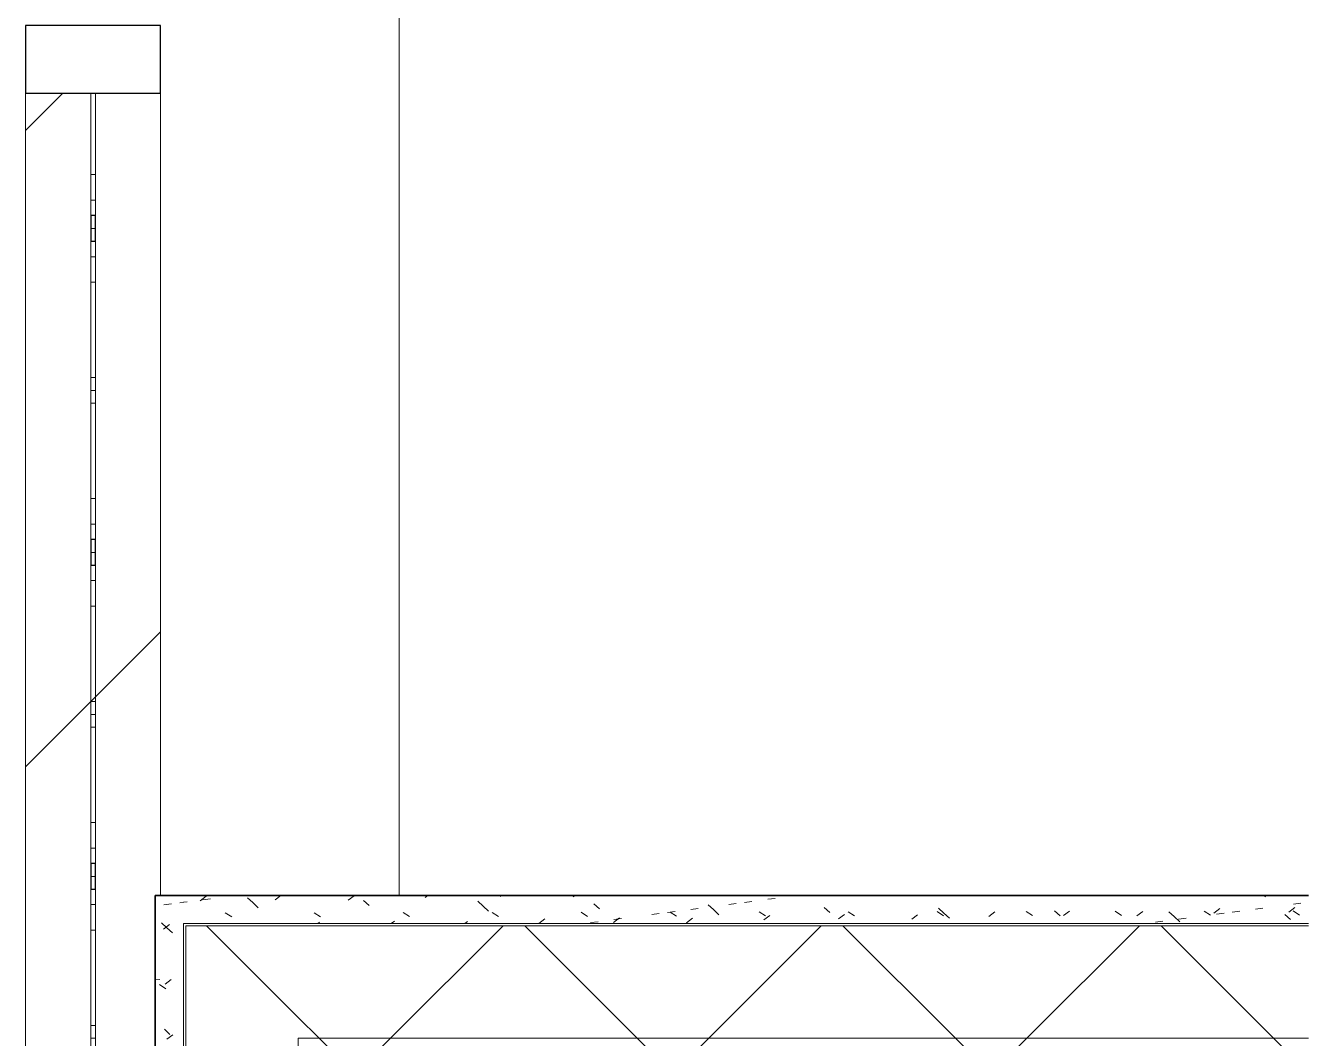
# Model space of a CAD drawing. Header units: millimetres. Extents: x -4948 to 42228, y -4856 to 69378.
# Drawn here: x -1136 to -566, y 18542 to 18992 of the extents above; entities that cross this region are included whole.
import ezdxf

# ---------------------------------------------------------------- set-up
doc = ezdxf.new("R2010")
doc.units = ezdxf.units.MM
for name, color, linetype, lineweight in [('A-FLOR', 192, 'Continuous', 13), ('A-GLAZ-CWMG', 51, 'Continuous', 9), ('A-WALL', 113, 'Continuous', 13), ('A-WALL-PATT', 111, 'Continuous', 13)]:
    doc.layers.add(name, color=color, linetype=linetype, lineweight=lineweight)
pattern_1 = [(45, (0, 0), (-141.4214, 141.4214), [])]

# ---------------------------------------------------------------- blocks, each defined once
blk = doc.blocks.new('27ELB-RD-AR-0000-BIM_rvt-1-1 этаж отм_ _0_000 лотки')
at = {"layer": 'A-GLAZ-CWMG'}
h = blk.add_hatch(dxfattribs=at)
h.set_pattern_fill('FP_4', color=252, style=0, pattern_type=2)
h.set_pattern_definition(pattern_1)
h.paths.add_polyline_path([(-1076.26, 18950.26), (-1076.26, 18962.1), (-1136.26, 18962.1), (-1136.26, 18950.26), (-1084.48, 18950.26)], flags=0)
h = blk.add_hatch(dxfattribs=at)
h.set_pattern_fill('FP_4', color=252, style=0, pattern_type=2)
h.set_pattern_definition(pattern_1)
h.paths.add_polyline_path([(-1084.48, 18853.78), (-1076.26, 18853.78), (-1076.26, 18950.26), (-1136.26, 18950.26), (-1136.26, 18853.78)], flags=0)
h = blk.add_hatch(dxfattribs=at)
h.set_pattern_fill('FP_3', color=252, style=0, pattern_type=2)
h.set_pattern_definition(pattern_1)
h.paths.add_polyline_path([(-1076.26, 18709.81), (-1076.26, 18806.29), (-1136.26, 18806.29), (-1136.26, 18709.81), (-1084.48, 18709.81)], flags=0)
h = blk.add_hatch(dxfattribs=at)
h.set_pattern_fill('FP_3', color=252, style=0, pattern_type=2)
h.set_pattern_definition(pattern_1)
h.paths.add_polyline_path([(-1076.26, 18662.32), (-1076.26, 18709.81), (-1136.26, 18709.81), (-1136.26, 18662.32), (-1084.48, 18662.32)], flags=0)
at = {"layer": 'A-FLOR', "color": 252, "lineweight": 9}
blk.add_line((-970.26, 18605.6), (-970.26, 24778.6), dxfattribs=at)
at = {"layer": 'A-GLAZ-CWMG', "color": 252, "lineweight": 25}
for p, q in [((-1136.26, 18992.1), (-1136.26, 18962.1)), ((-1076.26, 18992.1), (-1136.26, 18992.1)), ((-1076.26, 18962.1), (-1076.26, 18992.1)), ((-1136.26, 18962.1), (-1076.26, 18962.1)), ((-1105.26, 18907.68), (-1107.26, 18907.68)), ((-1107.26, 18907.68), (-1107.26, 18902.02)), ((-1105.26, 18902.02), (-1105.26, 18907.68)), ((-1107.26, 18902.02), (-1107.26, 18896.36)), ((-1105.26, 18896.36), (-1105.26, 18902.02)), ((-1107.26, 18896.36), (-1105.26, 18896.36)), ((-1105.26, 18763.71), (-1107.26, 18763.71)), ((-1107.26, 18763.71), (-1107.26, 18758.05)), ((-1105.26, 18758.05), (-1105.26, 18763.71)), ((-1107.26, 18758.05), (-1107.26, 18752.39)), ((-1105.26, 18752.39), (-1105.26, 18758.05)), ((-1107.26, 18752.39), (-1105.26, 18752.39)), ((-1105.26, 18619.74), (-1107.26, 18619.74)), ((-1107.26, 18619.74), (-1107.26, 18614.08)), ((-1105.26, 18614.08), (-1105.26, 18619.74)), ((-1107.26, 18614.08), (-1107.26, 18608.42)), ((-1105.26, 18608.42), (-1105.26, 18614.08)), ((-1107.26, 18608.42), (-1105.26, 18608.42))]:
    blk.add_line(p, q, dxfattribs=at)
at = {"layer": 'A-GLAZ-CWMG', "color": 252}
for p, q in [((-1136.26, 18950.26), (-1136.26, 18962.1)), ((-1107.26, 18902.02), (-1107.26, 18962.1)), ((-1107.26, 18907.68), (-1107.26, 18962.1)), ((-1107.26, 18902.02), (-1107.26, 18962.1)), ((-1107.26, 18902.02), (-1107.26, 18962.1)), ((-1107.26, 18904.85), (-1107.26, 18962.1)), ((-1107.26, 18904.85), (-1107.26, 18962.1)), ((-1107.26, 18902.02), (-1107.26, 18962.1)), ((-1107.26, 18904.85), (-1107.26, 18962.1)), ((-1107.26, 18902.02), (-1107.26, 18962.1)), ((-1107.26, 18902.02), (-1107.26, 18962.1)), ((-1107.26, 18902.02), (-1107.26, 18962.1)), ((-1107.26, 18902.02), (-1107.26, 18962.1)), ((-1107.26, 18904.85), (-1107.26, 18962.1)), ((-1107.26, 18904.85), (-1107.26, 18962.1)), ((-1107.26, 18904.85), (-1107.26, 18962.1)), ((-1107.26, 18904.85), (-1107.26, 18962.1)), ((-1105.26, 18962.1), (-1105.26, 18902.02)), ((-1105.26, 18962.1), (-1105.26, 18907.68)), ((-1105.26, 18962.1), (-1105.26, 18902.02)), ((-1105.26, 18962.1), (-1105.26, 18902.02)), ((-1105.26, 18962.1), (-1105.26, 18904.85)), ((-1105.26, 18962.1), (-1105.26, 18904.85)), ((-1105.26, 18962.1), (-1105.26, 18902.02)), ((-1105.26, 18962.1), (-1105.26, 18904.85)), ((-1105.26, 18962.1), (-1105.26, 18902.02)), ((-1105.26, 18962.1), (-1105.26, 18902.02)), ((-1105.26, 18962.1), (-1105.26, 18902.02)), ((-1105.26, 18962.1), (-1105.26, 18902.02)), ((-1105.26, 18962.1), (-1105.26, 18904.85)), ((-1105.26, 18962.1), (-1105.26, 18904.85)), ((-1105.26, 18962.1), (-1105.26, 18904.85)), ((-1105.26, 18962.1), (-1105.26, 18904.85)), ((-1076.26, 18950.26), (-1076.26, 18962.1)), ((-1136.26, 18853.78), (-1136.26, 18950.26)), ((-1076.26, 18853.78), (-1076.26, 18950.26)), ((-1107.26, 18904.85), (-1107.26, 18925.92)), ((-1105.26, 18925.92), (-1107.26, 18925.92)), ((-1105.26, 18925.92), (-1105.26, 18904.85)), ((-1107.26, 18914.6), (-1105.26, 18914.6)), ((-1107.26, 18907.68), (-1105.26, 18907.68)), ((-1107.26, 18907.68), (-1105.26, 18907.68)), ((-1107.26, 18907.68), (-1105.26, 18907.68)), ((-1107.26, 18907.68), (-1105.26, 18907.68)), ((-1107.26, 18907.68), (-1105.26, 18907.68)), ((-1107.26, 18907.68), (-1105.26, 18907.68)), ((-1107.26, 18907.68), (-1105.26, 18907.68)), ((-1107.26, 18907.68), (-1105.26, 18907.68)), ((-1107.26, 18832.86), (-1107.26, 18904.85)), ((-1107.26, 18832.86), (-1107.26, 18904.85)), ((-1107.26, 18832.86), (-1107.26, 18904.85)), ((-1107.26, 18832.86), (-1107.26, 18904.85)), ((-1107.26, 18832.86), (-1107.26, 18904.85)), ((-1107.26, 18832.86), (-1107.26, 18904.85)), ((-1107.26, 18832.86), (-1107.26, 18904.85)), ((-1107.26, 18832.86), (-1107.26, 18904.85)), ((-1105.26, 18902.02), (-1107.26, 18902.02)), ((-1107.26, 18902.02), (-1107.26, 18896.36)), ((-1105.26, 18902.02), (-1107.26, 18902.02)), ((-1105.26, 18902.02), (-1107.26, 18902.02)), ((-1107.26, 18902.02), (-1107.26, 18896.36)), ((-1105.26, 18902.02), (-1107.26, 18902.02)), ((-1105.26, 18902.02), (-1107.26, 18902.02)), ((-1107.26, 18902.02), (-1107.26, 18896.36)), ((-1105.26, 18902.02), (-1107.26, 18902.02)), ((-1105.26, 18902.02), (-1107.26, 18902.02)), ((-1107.26, 18902.02), (-1107.26, 18896.36)), ((-1105.26, 18902.02), (-1107.26, 18902.02)), ((-1105.26, 18902.02), (-1107.26, 18902.02)), ((-1107.26, 18902.02), (-1107.26, 18896.36)), ((-1105.26, 18902.02), (-1107.26, 18902.02)), ((-1105.26, 18902.02), (-1107.26, 18902.02)), ((-1107.26, 18902.02), (-1107.26, 18896.36)), ((-1105.26, 18902.02), (-1107.26, 18902.02)), ((-1105.26, 18902.02), (-1107.26, 18902.02)), ((-1107.26, 18902.02), (-1107.26, 18896.36)), ((-1105.26, 18902.02), (-1107.26, 18902.02)), ((-1105.26, 18902.02), (-1107.26, 18902.02)), ((-1107.26, 18902.02), (-1107.26, 18896.36)), ((-1105.26, 18902.02), (-1107.26, 18902.02)), ((-1105.26, 18902.02), (-1107.26, 18902.02)), ((-1107.26, 18902.02), (-1107.26, 18896.36)), ((-1105.26, 18904.85), (-1105.26, 18832.86)), ((-1105.26, 18904.85), (-1105.26, 18832.86)), ((-1105.26, 18904.85), (-1105.26, 18832.86)), ((-1105.26, 18904.85), (-1105.26, 18832.86)), ((-1105.26, 18904.85), (-1105.26, 18832.86)), ((-1105.26, 18904.85), (-1105.26, 18832.86)), ((-1105.26, 18904.85), (-1105.26, 18832.86)), ((-1105.26, 18904.85), (-1105.26, 18832.86)), ((-1105.26, 18896.36), (-1105.26, 18902.02)), ((-1105.26, 18896.36), (-1105.26, 18902.02)), ((-1105.26, 18896.36), (-1105.26, 18902.02)), ((-1105.26, 18896.36), (-1105.26, 18902.02)), ((-1105.26, 18896.36), (-1105.26, 18902.02)), ((-1105.26, 18896.36), (-1105.26, 18902.02)), ((-1105.26, 18896.36), (-1105.26, 18902.02)), ((-1105.26, 18896.36), (-1105.26, 18902.02)), ((-1105.26, 18896.36), (-1105.26, 18902.02)), ((-1107.26, 18896.36), (-1105.26, 18896.36)), ((-1107.26, 18830.04), (-1107.26, 18896.36)), ((-1107.26, 18896.36), (-1105.26, 18896.36)), ((-1107.26, 18830.04), (-1107.26, 18896.36)), ((-1107.26, 18896.36), (-1105.26, 18896.36)), ((-1107.26, 18830.04), (-1107.26, 18896.36)), ((-1107.26, 18896.36), (-1105.26, 18896.36)), ((-1107.26, 18830.04), (-1107.26, 18896.36)), ((-1107.26, 18896.36), (-1105.26, 18896.36)), ((-1107.26, 18830.04), (-1107.26, 18896.36)), ((-1107.26, 18896.36), (-1105.26, 18896.36)), ((-1107.26, 18830.04), (-1107.26, 18896.36)), ((-1107.26, 18896.36), (-1105.26, 18896.36)), ((-1107.26, 18830.04), (-1107.26, 18896.36)), ((-1107.26, 18896.36), (-1105.26, 18896.36)), ((-1107.26, 18830.04), (-1107.26, 18896.36)), ((-1107.26, 18896.36), (-1105.26, 18896.36)), ((-1107.26, 18878.13), (-1107.26, 18896.36)), ((-1105.26, 18896.36), (-1105.26, 18830.04)), ((-1105.26, 18896.36), (-1105.26, 18830.04)), ((-1105.26, 18896.36), (-1105.26, 18830.04)), ((-1105.26, 18896.36), (-1105.26, 18830.04)), ((-1105.26, 18896.36), (-1105.26, 18830.04)), ((-1105.26, 18896.36), (-1105.26, 18830.04)), ((-1105.26, 18896.36), (-1105.26, 18830.04)), ((-1105.26, 18896.36), (-1105.26, 18830.04)), ((-1105.26, 18896.36), (-1105.26, 18878.13)), ((-1105.26, 18889.44), (-1107.26, 18889.44)), ((-1107.26, 18878.13), (-1105.26, 18878.13)), ((-1136.26, 18806.29), (-1136.26, 18853.78)), ((-1076.26, 18806.29), (-1076.26, 18853.78)), ((-1107.26, 18835.69), (-1105.26, 18835.69)), ((-1107.26, 18835.69), (-1105.26, 18835.69)), ((-1107.26, 18835.69), (-1105.26, 18835.69)), ((-1107.26, 18835.69), (-1105.26, 18835.69)), ((-1107.26, 18835.69), (-1105.26, 18835.69)), ((-1107.26, 18835.69), (-1105.26, 18835.69)), ((-1107.26, 18835.69), (-1105.26, 18835.69)), ((-1107.26, 18835.69), (-1105.26, 18835.69)), ((-1107.26, 18763.71), (-1107.26, 18832.86)), ((-1107.26, 18760.88), (-1107.26, 18832.86)), ((-1107.26, 18760.88), (-1107.26, 18832.86)), ((-1107.26, 18760.88), (-1107.26, 18832.86)), ((-1107.26, 18760.88), (-1107.26, 18832.86)), ((-1107.26, 18760.88), (-1107.26, 18832.86)), ((-1107.26, 18760.88), (-1107.26, 18832.86)), ((-1107.26, 18760.88), (-1107.26, 18832.86)), ((-1105.26, 18832.86), (-1105.26, 18763.71)), ((-1105.26, 18832.86), (-1105.26, 18760.88)), ((-1105.26, 18832.86), (-1105.26, 18760.88)), ((-1105.26, 18832.86), (-1105.26, 18760.88)), ((-1105.26, 18832.86), (-1105.26, 18760.88)), ((-1105.26, 18832.86), (-1105.26, 18760.88)), ((-1105.26, 18832.86), (-1105.26, 18760.88)), ((-1105.26, 18832.86), (-1105.26, 18760.88)), ((-1105.26, 18830.04), (-1107.26, 18830.04)), ((-1105.26, 18830.04), (-1107.26, 18830.04)), ((-1107.26, 18830.04), (-1107.26, 18824.38)), ((-1105.26, 18830.04), (-1107.26, 18830.04)), ((-1105.26, 18830.04), (-1107.26, 18830.04)), ((-1107.26, 18830.04), (-1107.26, 18824.38)), ((-1105.26, 18830.04), (-1107.26, 18830.04)), ((-1105.26, 18830.04), (-1107.26, 18830.04)), ((-1107.26, 18830.04), (-1107.26, 18824.38)), ((-1105.26, 18830.04), (-1107.26, 18830.04)), ((-1105.26, 18830.04), (-1107.26, 18830.04)), ((-1107.26, 18830.04), (-1107.26, 18824.38)), ((-1105.26, 18830.04), (-1107.26, 18830.04)), ((-1105.26, 18830.04), (-1107.26, 18830.04)), ((-1107.26, 18830.04), (-1107.26, 18824.38)), ((-1105.26, 18830.04), (-1107.26, 18830.04)), ((-1105.26, 18830.04), (-1107.26, 18830.04)), ((-1107.26, 18830.04), (-1107.26, 18824.38)), ((-1105.26, 18830.04), (-1107.26, 18830.04)), ((-1105.26, 18830.04), (-1107.26, 18830.04)), ((-1107.26, 18830.04), (-1107.26, 18824.38)), ((-1105.26, 18830.04), (-1107.26, 18830.04)), ((-1105.26, 18830.04), (-1107.26, 18830.04)), ((-1107.26, 18830.04), (-1107.26, 18824.38)), ((-1105.26, 18824.38), (-1105.26, 18830.04)), ((-1105.26, 18824.38), (-1105.26, 18830.04)), ((-1105.26, 18824.38), (-1105.26, 18830.04)), ((-1105.26, 18824.38), (-1105.26, 18830.04)), ((-1105.26, 18824.38), (-1105.26, 18830.04)), ((-1105.26, 18824.38), (-1105.26, 18830.04)), ((-1105.26, 18824.38), (-1105.26, 18830.04)), ((-1105.26, 18824.38), (-1105.26, 18830.04)), ((-1107.26, 18824.38), (-1105.26, 18824.38)), ((-1107.26, 18758.05), (-1107.26, 18824.38)), ((-1107.26, 18824.38), (-1105.26, 18824.38)), ((-1107.26, 18758.05), (-1107.26, 18824.38)), ((-1107.26, 18824.38), (-1105.26, 18824.38)), ((-1107.26, 18758.05), (-1107.26, 18824.38)), ((-1107.26, 18824.38), (-1105.26, 18824.38)), ((-1107.26, 18758.05), (-1107.26, 18824.38)), ((-1107.26, 18824.38), (-1105.26, 18824.38)), ((-1107.26, 18758.05), (-1107.26, 18824.38)), ((-1107.26, 18824.38), (-1105.26, 18824.38)), ((-1107.26, 18758.05), (-1107.26, 18824.38)), ((-1107.26, 18824.38), (-1105.26, 18824.38)), ((-1107.26, 18758.05), (-1107.26, 18824.38)), ((-1107.26, 18824.38), (-1105.26, 18824.38)), ((-1107.26, 18758.05), (-1107.26, 18824.38)), ((-1105.26, 18824.38), (-1105.26, 18758.05)), ((-1105.26, 18824.38), (-1105.26, 18758.05)), ((-1105.26, 18824.38), (-1105.26, 18758.05)), ((-1105.26, 18824.38), (-1105.26, 18758.05)), ((-1105.26, 18824.38), (-1105.26, 18758.05)), ((-1105.26, 18824.38), (-1105.26, 18758.05)), ((-1105.26, 18824.38), (-1105.26, 18758.05)), ((-1105.26, 18824.38), (-1105.26, 18758.05)), ((-1136.26, 18709.81), (-1136.26, 18806.29)), ((-1076.26, 18709.81), (-1076.26, 18806.29)), ((-1107.26, 18760.88), (-1107.26, 18781.95)), ((-1105.26, 18781.95), (-1107.26, 18781.95)), ((-1105.26, 18781.95), (-1105.26, 18760.88)), ((-1107.26, 18770.63), (-1105.26, 18770.63)), ((-1107.26, 18763.71), (-1105.26, 18763.71)), ((-1107.26, 18763.71), (-1105.26, 18763.71)), ((-1107.26, 18763.71), (-1105.26, 18763.71)), ((-1107.26, 18763.71), (-1105.26, 18763.71)), ((-1107.26, 18763.71), (-1105.26, 18763.71)), ((-1107.26, 18763.71), (-1105.26, 18763.71)), ((-1107.26, 18763.71), (-1105.26, 18763.71)), ((-1107.26, 18763.71), (-1105.26, 18763.71)), ((-1107.26, 18688.89), (-1107.26, 18760.88)), ((-1107.26, 18688.89), (-1107.26, 18760.88)), ((-1107.26, 18688.89), (-1107.26, 18760.88)), ((-1107.26, 18688.89), (-1107.26, 18760.88)), ((-1107.26, 18688.89), (-1107.26, 18760.88)), ((-1107.26, 18688.89), (-1107.26, 18760.88)), ((-1107.26, 18688.89), (-1107.26, 18760.88)), ((-1107.26, 18688.89), (-1107.26, 18760.88)), ((-1105.26, 18758.05), (-1107.26, 18758.05)), ((-1107.26, 18758.05), (-1107.26, 18752.39)), ((-1105.26, 18758.05), (-1107.26, 18758.05)), ((-1105.26, 18758.05), (-1107.26, 18758.05)), ((-1107.26, 18758.05), (-1107.26, 18752.39)), ((-1105.26, 18758.05), (-1107.26, 18758.05)), ((-1105.26, 18758.05), (-1107.26, 18758.05)), ((-1107.26, 18758.05), (-1107.26, 18752.39)), ((-1105.26, 18758.05), (-1107.26, 18758.05)), ((-1105.26, 18758.05), (-1107.26, 18758.05)), ((-1107.26, 18758.05), (-1107.26, 18752.39)), ((-1105.26, 18758.05), (-1107.26, 18758.05)), ((-1105.26, 18758.05), (-1107.26, 18758.05)), ((-1107.26, 18758.05), (-1107.26, 18752.39)), ((-1105.26, 18758.05), (-1107.26, 18758.05)), ((-1105.26, 18758.05), (-1107.26, 18758.05)), ((-1107.26, 18758.05), (-1107.26, 18752.39)), ((-1105.26, 18758.05), (-1107.26, 18758.05)), ((-1105.26, 18758.05), (-1107.26, 18758.05)), ((-1107.26, 18758.05), (-1107.26, 18752.39)), ((-1105.26, 18758.05), (-1107.26, 18758.05)), ((-1105.26, 18758.05), (-1107.26, 18758.05)), ((-1107.26, 18758.05), (-1107.26, 18752.39)), ((-1105.26, 18758.05), (-1107.26, 18758.05)), ((-1105.26, 18758.05), (-1107.26, 18758.05)), ((-1107.26, 18758.05), (-1107.26, 18752.39)), ((-1105.26, 18760.88), (-1105.26, 18688.89)), ((-1105.26, 18760.88), (-1105.26, 18688.89)), ((-1105.26, 18760.88), (-1105.26, 18688.89)), ((-1105.26, 18760.88), (-1105.26, 18688.89)), ((-1105.26, 18760.88), (-1105.26, 18688.89)), ((-1105.26, 18760.88), (-1105.26, 18688.89)), ((-1105.26, 18760.88), (-1105.26, 18688.89)), ((-1105.26, 18760.88), (-1105.26, 18688.89)), ((-1105.26, 18752.39), (-1105.26, 18758.05)), ((-1105.26, 18752.39), (-1105.26, 18758.05)), ((-1105.26, 18752.39), (-1105.26, 18758.05)), ((-1105.26, 18752.39), (-1105.26, 18758.05)), ((-1105.26, 18752.39), (-1105.26, 18758.05)), ((-1105.26, 18752.39), (-1105.26, 18758.05)), ((-1105.26, 18752.39), (-1105.26, 18758.05)), ((-1105.26, 18752.39), (-1105.26, 18758.05)), ((-1105.26, 18752.39), (-1105.26, 18758.05)), ((-1107.26, 18752.39), (-1105.26, 18752.39)), ((-1107.26, 18686.07), (-1107.26, 18752.39)), ((-1107.26, 18752.39), (-1105.26, 18752.39)), ((-1107.26, 18686.07), (-1107.26, 18752.39)), ((-1107.26, 18752.39), (-1105.26, 18752.39)), ((-1107.26, 18686.07), (-1107.26, 18752.39)), ((-1107.26, 18752.39), (-1105.26, 18752.39)), ((-1107.26, 18686.07), (-1107.26, 18752.39)), ((-1107.26, 18752.39), (-1105.26, 18752.39)), ((-1107.26, 18686.07), (-1107.26, 18752.39)), ((-1107.26, 18752.39), (-1105.26, 18752.39)), ((-1107.26, 18686.07), (-1107.26, 18752.39)), ((-1107.26, 18752.39), (-1105.26, 18752.39)), ((-1107.26, 18686.07), (-1107.26, 18752.39)), ((-1107.26, 18752.39), (-1105.26, 18752.39)), ((-1107.26, 18686.07), (-1107.26, 18752.39)), ((-1107.26, 18752.39), (-1105.26, 18752.39)), ((-1107.26, 18734.16), (-1107.26, 18752.39)), ((-1105.26, 18752.39), (-1105.26, 18686.07)), ((-1105.26, 18752.39), (-1105.26, 18686.07)), ((-1105.26, 18752.39), (-1105.26, 18686.07)), ((-1105.26, 18752.39), (-1105.26, 18686.07)), ((-1105.26, 18752.39), (-1105.26, 18686.07)), ((-1105.26, 18752.39), (-1105.26, 18686.07)), ((-1105.26, 18752.39), (-1105.26, 18686.07)), ((-1105.26, 18752.39), (-1105.26, 18686.07)), ((-1105.26, 18752.39), (-1105.26, 18734.16)), ((-1105.26, 18745.47), (-1107.26, 18745.47)), ((-1107.26, 18734.16), (-1105.26, 18734.16)), ((-1136.26, 18662.32), (-1136.26, 18709.81)), ((-1076.26, 18662.32), (-1076.26, 18709.81)), ((-1107.26, 18691.72), (-1105.26, 18691.72)), ((-1107.26, 18691.72), (-1105.26, 18691.72)), ((-1107.26, 18691.72), (-1105.26, 18691.72)), ((-1107.26, 18691.72), (-1105.26, 18691.72)), ((-1107.26, 18691.72), (-1105.26, 18691.72)), ((-1107.26, 18691.72), (-1105.26, 18691.72)), ((-1107.26, 18691.72), (-1105.26, 18691.72)), ((-1107.26, 18691.72), (-1105.26, 18691.72)), ((-1107.26, 18619.74), (-1107.26, 18688.89)), ((-1107.26, 18616.91), (-1107.26, 18688.89)), ((-1107.26, 18616.91), (-1107.26, 18688.89)), ((-1107.26, 18616.91), (-1107.26, 18688.89)), ((-1107.26, 18616.91), (-1107.26, 18688.89)), ((-1107.26, 18616.91), (-1107.26, 18688.89)), ((-1107.26, 18616.91), (-1107.26, 18688.89)), ((-1107.26, 18616.91), (-1107.26, 18688.89)), ((-1105.26, 18688.89), (-1105.26, 18619.74)), ((-1105.26, 18688.89), (-1105.26, 18616.91)), ((-1105.26, 18688.89), (-1105.26, 18616.91)), ((-1105.26, 18688.89), (-1105.26, 18616.91)), ((-1105.26, 18688.89), (-1105.26, 18616.91)), ((-1105.26, 18688.89), (-1105.26, 18616.91)), ((-1105.26, 18688.89), (-1105.26, 18616.91)), ((-1105.26, 18688.89), (-1105.26, 18616.91)), ((-1105.26, 18686.07), (-1107.26, 18686.07)), ((-1105.26, 18686.07), (-1107.26, 18686.07)), ((-1107.26, 18686.07), (-1107.26, 18680.41)), ((-1105.26, 18686.07), (-1107.26, 18686.07)), ((-1105.26, 18686.07), (-1107.26, 18686.07)), ((-1107.26, 18686.07), (-1107.26, 18680.41)), ((-1105.26, 18686.07), (-1107.26, 18686.07)), ((-1105.26, 18686.07), (-1107.26, 18686.07)), ((-1107.26, 18686.07), (-1107.26, 18680.41)), ((-1105.26, 18686.07), (-1107.26, 18686.07)), ((-1105.26, 18686.07), (-1107.26, 18686.07)), ((-1107.26, 18686.07), (-1107.26, 18680.41)), ((-1105.26, 18686.07), (-1107.26, 18686.07)), ((-1105.26, 18686.07), (-1107.26, 18686.07)), ((-1107.26, 18686.07), (-1107.26, 18680.41)), ((-1105.26, 18686.07), (-1107.26, 18686.07)), ((-1105.26, 18686.07), (-1107.26, 18686.07)), ((-1107.26, 18686.07), (-1107.26, 18680.41)), ((-1105.26, 18686.07), (-1107.26, 18686.07)), ((-1105.26, 18686.07), (-1107.26, 18686.07)), ((-1107.26, 18686.07), (-1107.26, 18680.41)), ((-1105.26, 18686.07), (-1107.26, 18686.07)), ((-1105.26, 18686.07), (-1107.26, 18686.07)), ((-1107.26, 18686.07), (-1107.26, 18680.41)), ((-1105.26, 18680.41), (-1105.26, 18686.07)), ((-1105.26, 18680.41), (-1105.26, 18686.07)), ((-1105.26, 18680.41), (-1105.26, 18686.07)), ((-1105.26, 18680.41), (-1105.26, 18686.07)), ((-1105.26, 18680.41), (-1105.26, 18686.07)), ((-1105.26, 18680.41), (-1105.26, 18686.07)), ((-1105.26, 18680.41), (-1105.26, 18686.07)), ((-1105.26, 18680.41), (-1105.26, 18686.07)), ((-1107.26, 18680.41), (-1105.26, 18680.41)), ((-1107.26, 18614.08), (-1107.26, 18680.41)), ((-1107.26, 18680.41), (-1105.26, 18680.41)), ((-1107.26, 18614.08), (-1107.26, 18680.41)), ((-1107.26, 18680.41), (-1105.26, 18680.41)), ((-1107.26, 18614.08), (-1107.26, 18680.41)), ((-1107.26, 18680.41), (-1105.26, 18680.41)), ((-1107.26, 18614.08), (-1107.26, 18680.41)), ((-1107.26, 18680.41), (-1105.26, 18680.41)), ((-1107.26, 18614.08), (-1107.26, 18680.41)), ((-1107.26, 18680.41), (-1105.26, 18680.41)), ((-1107.26, 18614.08), (-1107.26, 18680.41)), ((-1107.26, 18680.41), (-1105.26, 18680.41)), ((-1107.26, 18614.08), (-1107.26, 18680.41)), ((-1107.26, 18680.41), (-1105.26, 18680.41)), ((-1107.26, 18614.08), (-1107.26, 18680.41)), ((-1105.26, 18680.41), (-1105.26, 18614.08)), ((-1105.26, 18680.41), (-1105.26, 18614.08)), ((-1105.26, 18680.41), (-1105.26, 18614.08)), ((-1105.26, 18680.41), (-1105.26, 18614.08)), ((-1105.26, 18680.41), (-1105.26, 18614.08)), ((-1105.26, 18680.41), (-1105.26, 18614.08)), ((-1105.26, 18680.41), (-1105.26, 18614.08)), ((-1105.26, 18680.41), (-1105.26, 18614.08)), ((-1136.26, 18565.84), (-1136.26, 18662.32)), ((-1076.26, 18605.6), (-1076.26, 18662.32)), ((-1107.26, 18616.91), (-1107.26, 18637.98)), ((-1105.26, 18637.98), (-1107.26, 18637.98)), ((-1105.26, 18637.98), (-1105.26, 18616.91)), ((-1107.26, 18626.66), (-1105.26, 18626.66)), ((-1107.26, 18619.74), (-1105.26, 18619.74)), ((-1107.26, 18619.74), (-1105.26, 18619.74)), ((-1107.26, 18619.74), (-1105.26, 18619.74)), ((-1107.26, 18619.74), (-1105.26, 18619.74)), ((-1107.26, 18619.74), (-1105.26, 18619.74)), ((-1107.26, 18619.74), (-1105.26, 18619.74)), ((-1107.26, 18619.74), (-1105.26, 18619.74)), ((-1107.26, 18619.74), (-1105.26, 18619.74)), ((-1107.26, 18544.92), (-1107.26, 18616.91)), ((-1107.26, 18544.92), (-1107.26, 18616.91)), ((-1107.26, 18544.92), (-1107.26, 18616.91)), ((-1107.26, 18544.92), (-1107.26, 18616.91)), ((-1107.26, 18544.92), (-1107.26, 18616.91)), ((-1107.26, 18544.92), (-1107.26, 18616.91)), ((-1107.26, 18544.92), (-1107.26, 18616.91)), ((-1107.26, 18544.92), (-1107.26, 18616.91)), ((-1105.26, 18616.91), (-1105.26, 18544.92)), ((-1105.26, 18616.91), (-1105.26, 18544.92)), ((-1105.26, 18616.91), (-1105.26, 18544.92)), ((-1105.26, 18616.91), (-1105.26, 18544.92)), ((-1105.26, 18616.91), (-1105.26, 18544.92)), ((-1105.26, 18616.91), (-1105.26, 18544.92)), ((-1105.26, 18616.91), (-1105.26, 18544.92)), ((-1105.26, 18616.91), (-1105.26, 18544.92)), ((-1105.26, 18614.08), (-1107.26, 18614.08)), ((-1107.26, 18614.08), (-1107.26, 18608.42)), ((-1105.26, 18614.08), (-1107.26, 18614.08)), ((-1105.26, 18614.08), (-1107.26, 18614.08)), ((-1107.26, 18614.08), (-1107.26, 18608.42)), ((-1105.26, 18614.08), (-1107.26, 18614.08)), ((-1105.26, 18614.08), (-1107.26, 18614.08)), ((-1107.26, 18614.08), (-1107.26, 18608.42)), ((-1105.26, 18614.08), (-1107.26, 18614.08)), ((-1105.26, 18614.08), (-1107.26, 18614.08)), ((-1107.26, 18614.08), (-1107.26, 18608.42)), ((-1105.26, 18614.08), (-1107.26, 18614.08)), ((-1105.26, 18614.08), (-1107.26, 18614.08)), ((-1107.26, 18614.08), (-1107.26, 18608.42)), ((-1105.26, 18614.08), (-1107.26, 18614.08)), ((-1105.26, 18614.08), (-1107.26, 18614.08)), ((-1107.26, 18614.08), (-1107.26, 18608.42)), ((-1105.26, 18614.08), (-1107.26, 18614.08)), ((-1105.26, 18614.08), (-1107.26, 18614.08)), ((-1107.26, 18614.08), (-1107.26, 18608.42)), ((-1105.26, 18614.08), (-1107.26, 18614.08)), ((-1105.26, 18614.08), (-1107.26, 18614.08)), ((-1107.26, 18614.08), (-1107.26, 18608.42)), ((-1105.26, 18614.08), (-1107.26, 18614.08)), ((-1105.26, 18614.08), (-1107.26, 18614.08)), ((-1107.26, 18614.08), (-1107.26, 18608.42)), ((-1105.26, 18608.42), (-1105.26, 18614.08)), ((-1105.26, 18608.42), (-1105.26, 18614.08)), ((-1105.26, 18608.42), (-1105.26, 18614.08)), ((-1105.26, 18608.42), (-1105.26, 18614.08)), ((-1105.26, 18608.42), (-1105.26, 18614.08)), ((-1105.26, 18608.42), (-1105.26, 18614.08)), ((-1105.26, 18608.42), (-1105.26, 18614.08)), ((-1105.26, 18608.42), (-1105.26, 18614.08)), ((-1105.26, 18608.42), (-1105.26, 18614.08)), ((-1107.26, 18608.42), (-1105.26, 18608.42)), ((-1107.26, 18542.1), (-1107.26, 18608.42)), ((-1107.26, 18608.42), (-1105.26, 18608.42)), ((-1107.26, 18542.1), (-1107.26, 18608.42)), ((-1107.26, 18608.42), (-1105.26, 18608.42)), ((-1107.26, 18542.1), (-1107.26, 18608.42)), ((-1107.26, 18608.42), (-1105.26, 18608.42)), ((-1107.26, 18542.1), (-1107.26, 18608.42)), ((-1107.26, 18608.42), (-1105.26, 18608.42)), ((-1107.26, 18542.1), (-1107.26, 18608.42)), ((-1107.26, 18608.42), (-1105.26, 18608.42)), ((-1107.26, 18542.1), (-1107.26, 18608.42)), ((-1107.26, 18608.42), (-1105.26, 18608.42)), ((-1107.26, 18542.1), (-1107.26, 18608.42)), ((-1107.26, 18608.42), (-1105.26, 18608.42)), ((-1107.26, 18542.1), (-1107.26, 18608.42)), ((-1107.26, 18608.42), (-1105.26, 18608.42)), ((-1107.26, 18590.19), (-1107.26, 18608.42)), ((-1105.26, 18608.42), (-1105.26, 18542.1)), ((-1105.26, 18608.42), (-1105.26, 18542.1)), ((-1105.26, 18608.42), (-1105.26, 18542.1)), ((-1105.26, 18608.42), (-1105.26, 18542.1)), ((-1105.26, 18608.42), (-1105.26, 18542.1)), ((-1105.26, 18608.42), (-1105.26, 18542.1)), ((-1105.26, 18608.42), (-1105.26, 18542.1)), ((-1105.26, 18608.42), (-1105.26, 18542.1)), ((-1105.26, 18608.42), (-1105.26, 18590.19)), ((-1105.26, 18601.5), (-1107.26, 18601.5)), ((-1107.26, 18590.19), (-1105.26, 18590.19)), ((-1136.26, 18518.35), (-1136.26, 18565.84)), ((-1107.26, 18547.75), (-1105.26, 18547.75)), ((-1107.26, 18547.75), (-1105.26, 18547.75)), ((-1107.26, 18547.75), (-1105.26, 18547.75)), ((-1107.26, 18547.75), (-1105.26, 18547.75)), ((-1107.26, 18547.75), (-1105.26, 18547.75)), ((-1107.26, 18547.75), (-1105.26, 18547.75)), ((-1107.26, 18547.75), (-1105.26, 18547.75)), ((-1107.26, 18547.75), (-1105.26, 18547.75)), ((-1107.26, 18475.77), (-1107.26, 18544.92)), ((-1107.26, 18472.94), (-1107.26, 18544.92)), ((-1107.26, 18472.94), (-1107.26, 18544.92)), ((-1107.26, 18472.94), (-1107.26, 18544.92)), ((-1107.26, 18472.94), (-1107.26, 18544.92)), ((-1107.26, 18472.94), (-1107.26, 18544.92)), ((-1107.26, 18472.94), (-1107.26, 18544.92)), ((-1107.26, 18472.94), (-1107.26, 18544.92)), ((-1105.26, 18542.1), (-1107.26, 18542.1)), ((-1105.26, 18542.1), (-1107.26, 18542.1)), ((-1105.26, 18542.1), (-1107.26, 18542.1)), ((-1105.26, 18542.1), (-1107.26, 18542.1)), ((-1105.26, 18542.1), (-1107.26, 18542.1)), ((-1105.26, 18542.1), (-1107.26, 18542.1)), ((-1105.26, 18542.1), (-1107.26, 18542.1)), ((-1105.26, 18542.1), (-1107.26, 18542.1)), ((-1105.26, 18544.92), (-1105.26, 18475.77)), ((-1105.26, 18544.92), (-1105.26, 18472.94)), ((-1105.26, 18544.92), (-1105.26, 18472.94)), ((-1105.26, 18544.92), (-1105.26, 18472.94)), ((-1105.26, 18544.92), (-1105.26, 18472.94)), ((-1105.26, 18544.92), (-1105.26, 18472.94)), ((-1105.26, 18544.92), (-1105.26, 18472.94)), ((-1105.26, 18544.92), (-1105.26, 18472.94))]:
    blk.add_line(p, q, dxfattribs=at)
at = {"layer": 'A-WALL', "color": 252, "lineweight": 35}
for p, q in [((-1066.14, 18605.6), (-1078.64, 18605.6)), ((-1078.64, 18605.6), (-1078.64, 18092.1)), ((-841.14, 18605.6), (-1066.14, 18605.6)), ((-566.14, 18605.6), (-841.14, 18605.6))]:
    blk.add_line(p, q, dxfattribs=at)
at = {"layer": 'A-WALL', "color": 252, "lineweight": 9}
for p, q in [((-1066.14, 18593.1), (-1066.14, 18092.1)), ((-1066.14, 18593.1), (-1065.14, 18593.1)), ((-1065.14, 18593.1), (-841.14, 18593.1)), ((-1065.14, 18592.1), (-1065.14, 18092.1)), ((-1065.14, 18592.1), (-1015.14, 18592.1)), ((-1015.14, 18592.1), (-841.14, 18592.1)), ((-841.14, 18593.1), (-566.14, 18593.1)), ((-841.14, 18592.1), (-566.14, 18592.1)), ((-1015.14, 18542.1), (-1015.14, 18092.1)), ((-1015.14, 18542.1), (-865.14, 18542.1)), ((-865.14, 18542.1), (-841.14, 18542.1)), ((-841.14, 18542.1), (-566.14, 18542.1))]:
    blk.add_line(p, q, dxfattribs=at)
at = {"layer": 'A-WALL-PATT', "color": 252, "linetype": 'Continuous', "lineweight": 9}
for p, q in [((-1058.67, 18603.18), (-1056.01, 18605.22)), ((-1057.44, 18603.7), (-1054.12, 18604.14)), ((-1037.69, 18604.55), (-1035.35, 18602.4)), ((-1025.43, 18603.61), (-1022.83, 18605.6)), ((-992.94, 18603.45), (-990.28, 18605.49)), ((-986.12, 18603.42), (-983.65, 18601.16)), ((-958.64, 18604.69), (-957.45, 18605.6)), ((-925.39, 18605.11), (-924.76, 18605.6)), ((-892.9, 18604.95), (-892.07, 18605.6)), ((-806.44, 18603.87), (-803.11, 18604.3)), ((-585.75, 18605.6), (-585.15, 18605.05)), ((-1074.78, 18601.42), (-1071.46, 18601.86)), ((-1067.77, 18602.34), (-1066.14, 18602.56)), ((-1065.9, 18602.59), (-1064.44, 18602.78)), ((-1047.52, 18597.82), (-1044.69, 18596.02)), ((-1035.35, 18602.4), (-1035.35, 18602.4)), ((-1035.35, 18602.4), (-1032.87, 18600.14)), ((-1007.97, 18597.9), (-1005.14, 18596.1)), ((-968.42, 18597.97), (-965.59, 18596.17)), ((-935.3, 18602.99), (-932.96, 18600.84)), ((-932.96, 18600.84), (-932.96, 18600.84)), ((-932.96, 18600.84), (-930.49, 18598.58)), ((-928.87, 18598.04), (-926.04, 18596.24)), ((-889.32, 18598.11), (-886.49, 18596.31)), ((-883.73, 18601.87), (-881.26, 18599.6)), ((-857.96, 18597.08), (-854.63, 18597.52)), ((-850.95, 18598.01), (-847.62, 18598.44)), ((-849.77, 18598.19), (-846.94, 18596.38)), ((-840.62, 18599.37), (-837.3, 18599.8)), ((-832.91, 18601.43), (-830.57, 18599.28)), ((-830.57, 18599.28), (-830.57, 18599.28)), ((-830.57, 18599.28), (-828.1, 18597.02)), ((-823.77, 18601.58), (-820.45, 18602.02)), ((-816.76, 18602.51), (-813.44, 18602.94)), ((-810.22, 18598.26), (-807.39, 18596.46)), ((-781.35, 18600.31), (-778.87, 18598.04)), ((-770.67, 18598.33), (-767.84, 18596.53)), ((-731.12, 18598.4), (-728.29, 18596.6)), ((-730.53, 18599.87), (-728.19, 18597.73)), ((-728.19, 18597.73), (-728.19, 18597.73)), ((-728.19, 18597.73), (-725.71, 18595.46)), ((-708.15, 18596.21), (-705.49, 18598.25)), ((-691.57, 18598.48), (-688.74, 18596.67)), ((-678.96, 18598.75), (-676.49, 18596.48)), ((-674.91, 18596.64), (-672.25, 18598.68)), ((-652.02, 18598.55), (-649.19, 18596.75)), ((-642.42, 18596.48), (-639.76, 18598.52)), ((-628.14, 18598.31), (-625.8, 18596.17)), ((-612.47, 18598.62), (-609.64, 18596.82)), ((-608.12, 18597.72), (-605.46, 18599.76)), ((-606.94, 18597.25), (-603.62, 18597.69)), ((-599.94, 18598.17), (-596.62, 18598.61)), ((-589.62, 18599.53), (-586.3, 18599.97)), ((-574.87, 18598.14), (-572.21, 18600.18)), ((-572.92, 18598.69), (-570.09, 18596.89)), ((-572.76, 18601.75), (-569.43, 18602.19)), ((-1075.86, 18593.4), (-1073.52, 18591.25)), ((-1075.04, 18590.62), (-1072.38, 18592.66)), ((-1015.14, 18551.39), (-1055.85, 18592.1)), ((-1006.43, 18593.1), (-1005.59, 18593.74)), ((-974.05, 18542.1), (-924.05, 18592.1)), ((-973.74, 18593.1), (-972.35, 18594.16)), ((-941.05, 18593.1), (-939.86, 18594.01)), ((-864.43, 18542.1), (-914.43, 18592.1)), ((-908.22, 18593.2), (-905.56, 18595.24)), ((-885.13, 18593.51), (-881.81, 18593.94)), ((-874.98, 18593.63), (-872.32, 18595.67)), ((-874.81, 18594.87), (-871.48, 18595.3)), ((-842.49, 18593.47), (-839.83, 18595.51)), ((-832.63, 18542.1), (-782.63, 18592.1)), ((-808.19, 18594.71), (-805.53, 18596.75)), ((-774.94, 18595.13), (-772.28, 18597.17)), ((-723, 18542.1), (-773, 18592.1)), ((-742.45, 18594.98), (-739.79, 18597.02)), ((-691.21, 18542.1), (-641.21, 18592.1)), ((-638.48, 18593.1), (-637.81, 18593.18)), ((-634.13, 18593.67), (-630.81, 18594.11)), ((-581.58, 18542.1), (-631.58, 18592.1)), ((-625.8, 18596.17), (-625.8, 18596.17)), ((-625.8, 18596.17), (-623.33, 18593.9)), ((-623.8, 18595.03), (-620.48, 18595.47)), ((-576.57, 18597.19), (-574.1, 18594.92)), ((-1073.52, 18591.25), (-1073.52, 18591.25)), ((-1073.52, 18591.25), (-1071.05, 18588.99)), ((-1078.64, 18568.03), (-1076.59, 18568.3)), ((-1076.81, 18565.95), (-1073.98, 18564.15)), ((-1074.24, 18566.15), (-1071.58, 18568.19)), ((-1074.62, 18546.13), (-1072.15, 18543.87)), ((-1005.85, 18542.1), (-1015.14, 18551.39)), ((-1073.44, 18541.68), (-1070.78, 18543.72)), ((-1015.14, 18501.01), (-974.05, 18542.1)), ((-865.14, 18401.39), (-1005.85, 18542.1)), ((-865.14, 18509.58), (-832.63, 18542.1)), ((-714.43, 18392.1), (-864.43, 18542.1)), ((-841.21, 18392.1), (-691.21, 18542.1)), ((-573, 18392.1), (-723, 18542.1)), ((-566.14, 18526.65), (-581.58, 18542.1))]:
    blk.add_line(p, q, dxfattribs=at)

msp = doc.modelspace()

# ---------------------------------------------------------------- block references
at = {"lineweight": 5}
msp.add_blockref('27ELB-RD-AR-0000-BIM_rvt-1-1 этаж отм_ _0_000 лотки', (0, 0), dxfattribs=at)

doc.saveas('drawing.dxf')
